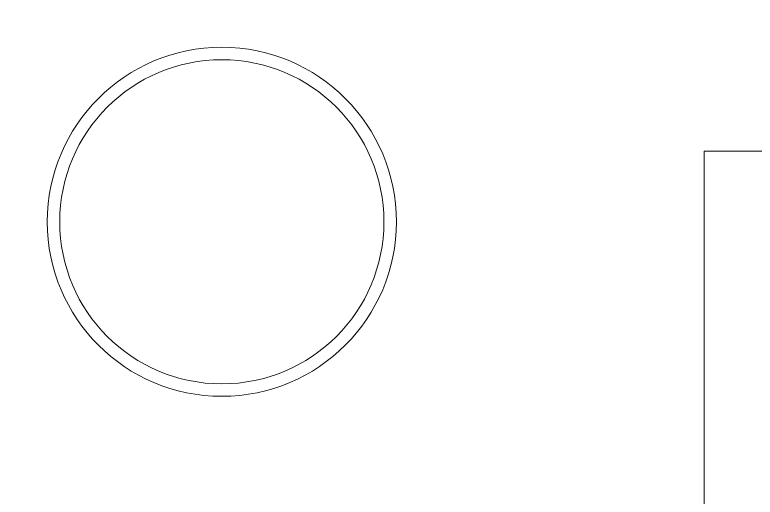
# Model space of a CAD drawing. Header units: metres. Extents: x 75097 to 220695, y -1557923 to -1361206.
# Drawn here: x 115755 to 116349, y -1398920 to -1398533 of the extents above; entities that cross this region are included whole.
import ezdxf

# ---------------------------------------------------------------- set-up
doc = ezdxf.new("R2010")
doc.units = ezdxf.units.M
doc.layers.get('0').update_dxf_attribs({"lineweight": 0})
doc.layers.add('A-100 - Copy$0$Medical Equipment and Furniture', color=8, linetype='Continuous', lineweight=0)

# ---------------------------------------------------------------- blocks, each defined once
blk = doc.blocks.new('A-100 - Copy$0$GF21043-P')
for p, q in [((-0.8, 0.75), (-0.8, 0)), ((-0.8, 0), (0.8, 0))]:
    blk.add_line(p, q)
blk = doc.blocks.new('A-100 - Copy$0$WM00001-P')
for radius in [0.14, 0.13]:
    blk.add_circle((0, 0), radius)
blk = doc.blocks.new('A-100 - Copy')
at = {"layer": 'A-100 - Copy$0$Medical Equipment and Furniture', "extrusion": (-7.77426e-06, -8.17011e-07, 1), "xscale": -1000.000000000001, "yscale": 1000.000000000005, "zscale": 1000.000000000002, "rotation": 347.9985892354695}
blk.add_blockref('A-100 - Copy$0$WM00001-P', (115921.52, -1398699.4, 0.74), dxfattribs=at)
at = {"layer": 'A-100 - Copy$0$Medical Equipment and Furniture', "extrusion": (1.19783e-18, -8.17187e-07, 1), "xscale": 1000.000000000002, "yscale": 1000.000000000002, "zscale": 1000.000000000002, "rotation": 270}
blk.add_blockref('A-100 - Copy$0$GF21043-P', (116308.28, -1399442.69, 1.63), dxfattribs=at)

msp = doc.modelspace()

# ---------------------------------------------------------------- block references
msp.add_blockref('A-100 - Copy', (0, 0))

doc.saveas('drawing.dxf')
